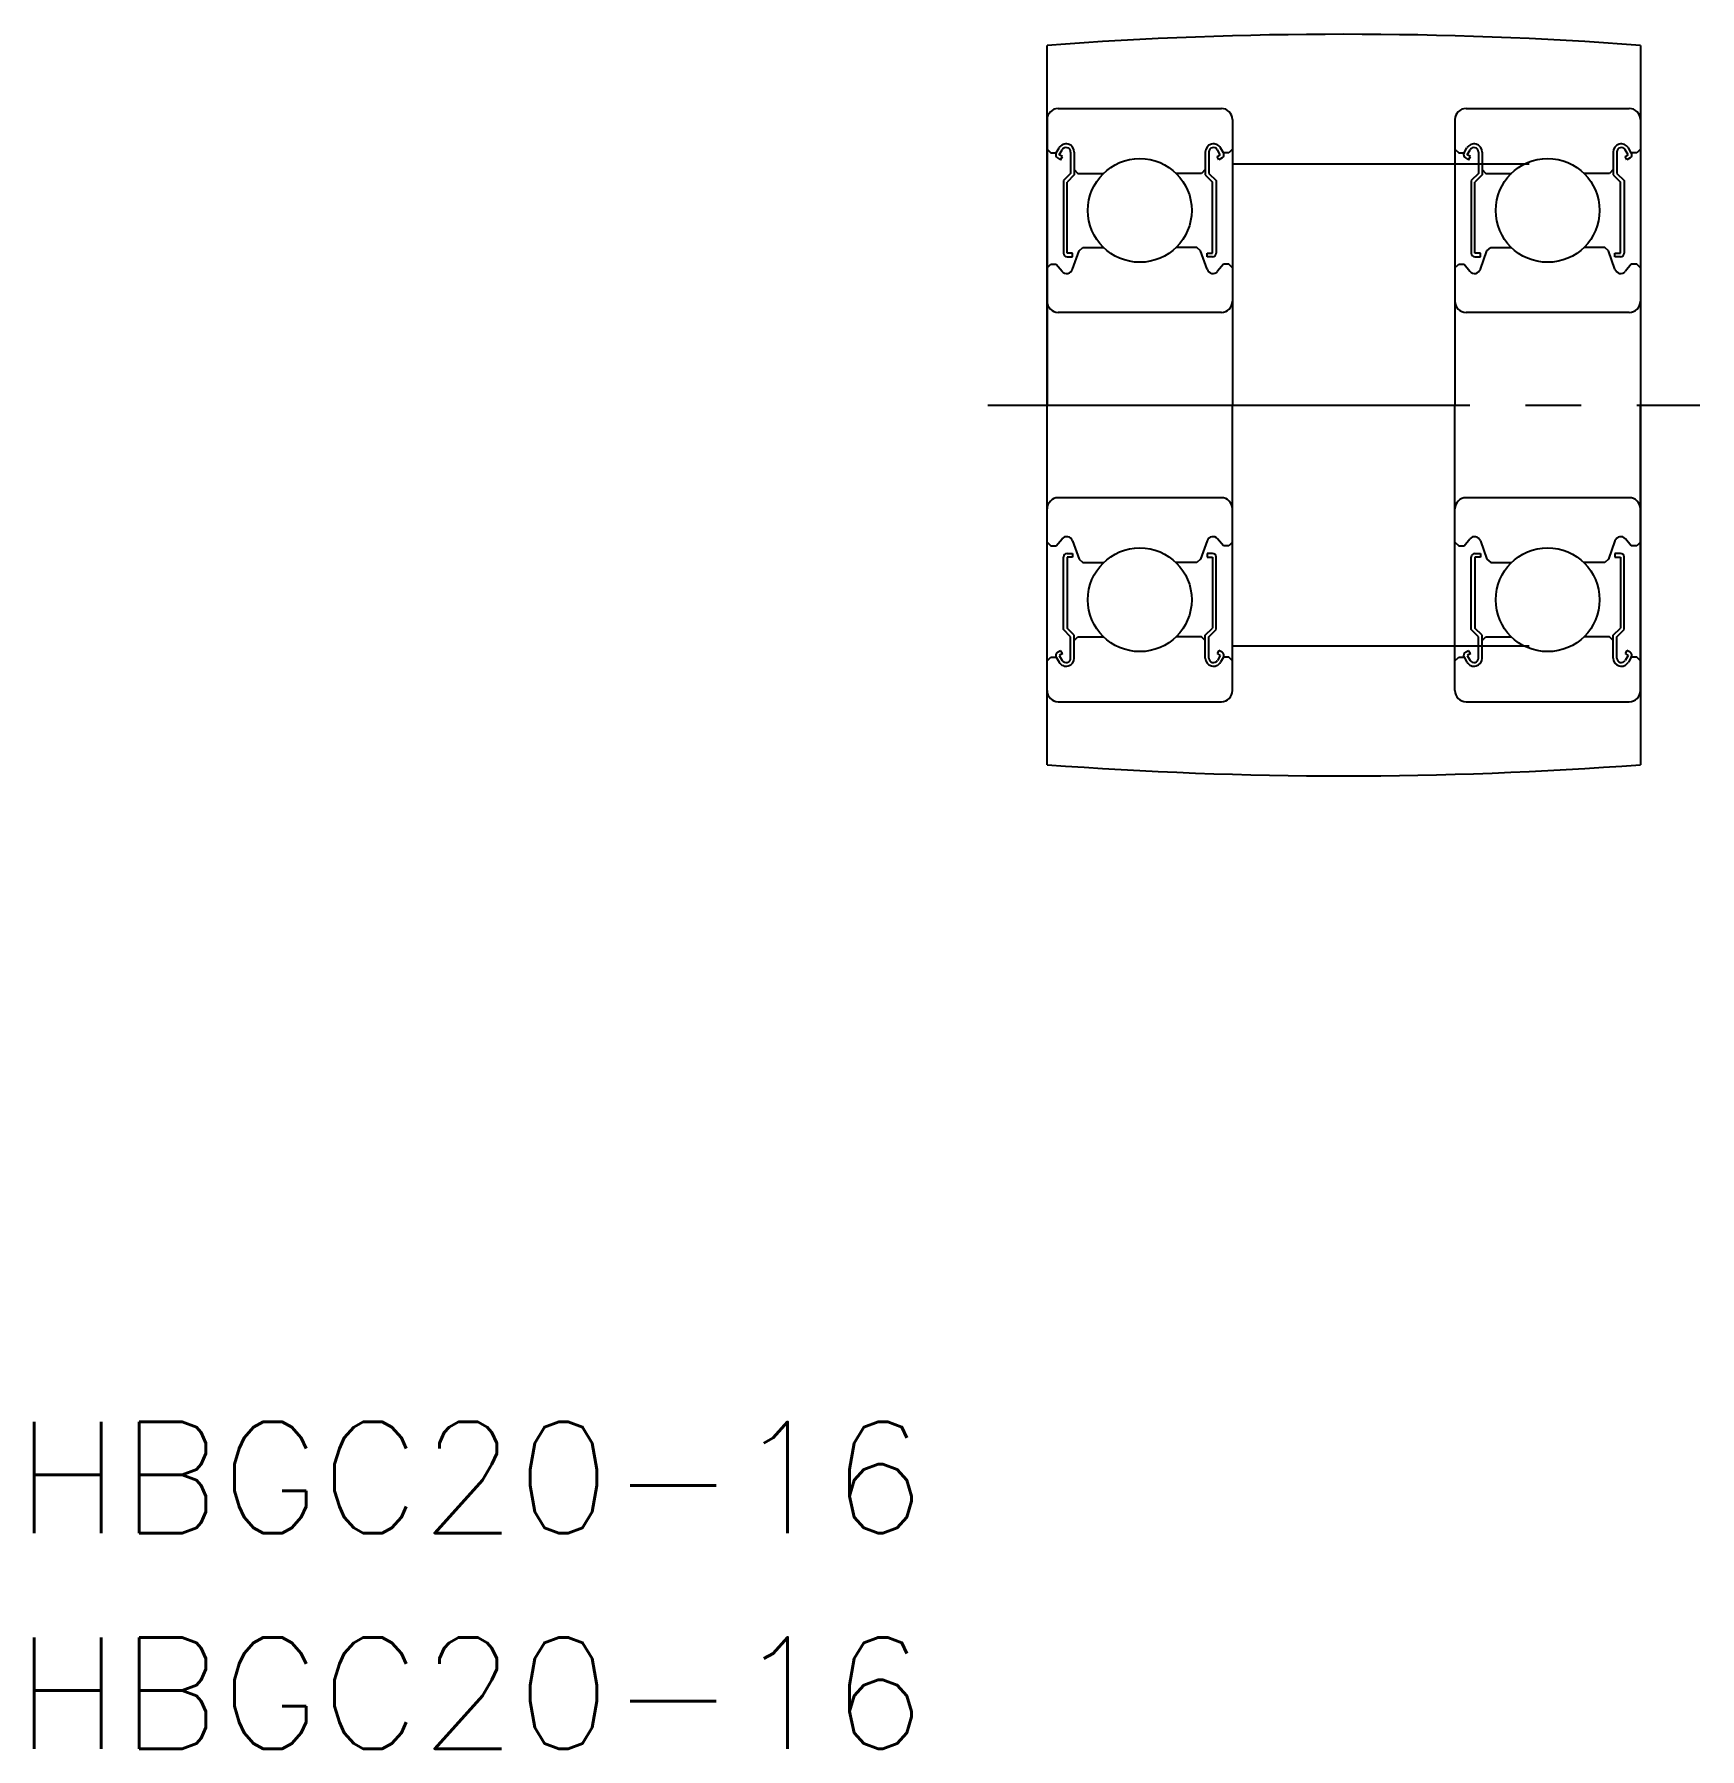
# Model space of a CAD drawing. Extents: x 22.6 to 67.5, y 177.1 to 223.3.
import ezdxf
from ezdxf.enums import TextEntityAlignment as Align

# ---------------------------------------------------------------- set-up
doc = ezdxf.new("R2010")
doc.units = 0
doc.linetypes.add('CENTER', pattern=[17.5, 13, -1.5, 1.5, -1.5])
doc.layers.get('0').update_dxf_attribs({"linetype": 'CONTINUOUS'})
doc.layers.add('CENTER', color=1, linetype='CENTER')
doc.styles.get("Standard").update_dxf_attribs({"font": 'txt.shx', "bigfont": '@extfont2.shx'})

msp = doc.modelspace()

# ---------------------------------------------------------------- linework, layer by layer
at = {"color": 7, "linetype": 'CONTINUOUS'}
for p, q in [((49.893, 209.879), (49.893, 223.039)), ((65.893, 223.039), (65.893, 203.639)), ((49.893, 221.039), (49.893, 213.339)), ((50.193, 221.339), (54.593, 221.339)), ((54.893, 221.039), (54.893, 213.339)), ((60.893, 221.039), (60.893, 213.339)), ((61.193, 221.339), (65.593, 221.339)), ((65.893, 221.039), (65.893, 213.339)), ((49.893, 203.639), (49.893, 220.539)), ((49.893, 220.239), (49.993, 220.139)), ((49.993, 220.139), (50.137, 220.139)), ((50.137, 220.139), (50.217, 220.274)), ((50.222, 220.09), (50.302, 220.225)), ((50.528, 220.164), (50.528, 219.589)), ((50.626, 220.164), (50.626, 219.549)), ((54.16, 220.164), (54.16, 219.549)), ((54.257, 220.164), (54.257, 219.589)), ((54.564, 220.09), (54.484, 220.225)), ((54.648, 220.139), (54.569, 220.274)), ((54.793, 220.139), (54.648, 220.139)), ((54.893, 220.239), (54.793, 220.139)), ((60.893, 220.239), (60.993, 220.139)), ((60.993, 220.139), (61.137, 220.139)), ((61.137, 220.139), (61.217, 220.274)), ((61.222, 220.09), (61.302, 220.225)), ((61.528, 220.164), (61.528, 219.589)), ((61.626, 220.164), (61.626, 219.549)), ((65.16, 220.164), (65.16, 219.549)), ((65.257, 220.164), (65.257, 219.589)), ((65.564, 220.09), (65.484, 220.225)), ((65.648, 220.139), (65.569, 220.274)), ((65.793, 220.139), (65.648, 220.139)), ((65.893, 220.239), (65.793, 220.139)), ((50.173, 220.006), (50.258, 219.957)), ((50.307, 220.041), (50.222, 220.09)), ((50.258, 219.957), (50.307, 220.041)), ((50.626, 219.689), (50.726, 219.589)), ((54.16, 219.689), (54.06, 219.589)), ((54.479, 220.041), (54.564, 220.09)), ((54.528, 219.957), (54.479, 220.041)), ((54.613, 220.006), (54.528, 219.957)), ((62.893, 219.839), (54.893, 219.839)), ((61.173, 220.006), (61.258, 219.957)), ((61.307, 220.041), (61.222, 220.09)), ((61.258, 219.957), (61.307, 220.041)), ((61.626, 219.689), (61.726, 219.589)), ((65.16, 219.689), (65.06, 219.589)), ((65.479, 220.041), (65.564, 220.09)), ((65.528, 219.957), (65.479, 220.041)), ((65.613, 220.006), (65.528, 219.957)), ((50.528, 219.589), (50.333, 219.394)), ((50.333, 219.394), (50.333, 217.437)), ((50.626, 219.549), (50.431, 219.353)), ((50.431, 217.437), (50.431, 219.353)), ((50.726, 219.589), (51.413, 219.589)), ((54.06, 219.589), (53.373, 219.589)), ((54.16, 219.549), (54.355, 219.353)), ((54.257, 219.589), (54.453, 219.394)), ((54.355, 217.437), (54.355, 219.353)), ((54.453, 219.394), (54.453, 217.437)), ((61.528, 219.589), (61.333, 219.394)), ((61.333, 219.394), (61.333, 217.437)), ((61.626, 219.549), (61.431, 219.353)), ((61.431, 217.437), (61.431, 219.353)), ((61.726, 219.589), (62.413, 219.589)), ((65.06, 219.589), (64.373, 219.589)), ((65.16, 219.549), (65.355, 219.353)), ((65.257, 219.589), (65.453, 219.394)), ((65.355, 217.437), (65.355, 219.353)), ((65.453, 219.394), (65.453, 217.437)), ((50.577, 217.437), (50.431, 217.437)), ((50.431, 217.339), (50.577, 217.339)), ((50.577, 217.005), (50.756, 217.495)), ((50.577, 217.339), (50.577, 217.437)), ((50.756, 217.495), (50.856, 217.589)), ((50.856, 217.589), (51.413, 217.589)), ((53.93, 217.589), (53.373, 217.589)), ((54.03, 217.495), (53.93, 217.589)), ((54.208, 217.005), (54.03, 217.495)), ((54.208, 217.437), (54.355, 217.437)), ((54.208, 217.339), (54.208, 217.437)), ((54.355, 217.339), (54.208, 217.339)), ((61.577, 217.437), (61.431, 217.437)), ((61.431, 217.339), (61.577, 217.339)), ((61.577, 217.005), (61.756, 217.495)), ((61.577, 217.339), (61.577, 217.437)), ((61.756, 217.495), (61.856, 217.589)), ((61.856, 217.589), (62.413, 217.589)), ((64.93, 217.589), (64.373, 217.589)), ((65.03, 217.495), (64.93, 217.589)), ((65.208, 217.005), (65.03, 217.495)), ((65.208, 217.339), (65.208, 217.437)), ((65.208, 217.437), (65.355, 217.437)), ((65.355, 217.339), (65.208, 217.339)), ((49.893, 217.039), (49.993, 217.139)), ((49.993, 217.139), (50.137, 217.139)), ((50.137, 217.139), (50.295, 216.947)), ((54.648, 217.139), (54.491, 216.947)), ((54.793, 217.139), (54.648, 217.139)), ((54.893, 217.039), (54.793, 217.139)), ((60.893, 217.039), (60.993, 217.139)), ((60.993, 217.139), (61.137, 217.139)), ((61.137, 217.139), (61.295, 216.947)), ((65.648, 217.139), (65.491, 216.947)), ((65.793, 217.139), (65.648, 217.139)), ((65.893, 217.039), (65.793, 217.139)), ((65.893, 216.799), (65.893, 209.879)), ((54.593, 215.839), (50.193, 215.839)), ((65.593, 215.839), (61.193, 215.839)), ((49.893, 205.639), (49.893, 213.339)), ((54.893, 205.639), (54.893, 213.339)), ((60.893, 205.639), (60.893, 213.339)), ((65.893, 205.639), (65.893, 213.339)), ((54.593, 210.839), (50.193, 210.839)), ((65.593, 210.839), (61.193, 210.839)), ((49.893, 209.639), (49.993, 209.539)), ((49.993, 209.539), (50.137, 209.539)), ((50.137, 209.539), (50.295, 209.732)), ((50.577, 209.674), (50.756, 209.183)), ((54.208, 209.674), (54.03, 209.183)), ((54.648, 209.539), (54.491, 209.732)), ((54.793, 209.539), (54.648, 209.539)), ((54.893, 209.639), (54.793, 209.539)), ((60.893, 209.639), (60.993, 209.539)), ((60.993, 209.539), (61.137, 209.539)), ((61.137, 209.539), (61.295, 209.732)), ((61.577, 209.674), (61.756, 209.183)), ((65.208, 209.674), (65.03, 209.183)), ((65.648, 209.539), (65.491, 209.732)), ((65.793, 209.539), (65.648, 209.539)), ((65.893, 209.639), (65.793, 209.539)), ((50.333, 207.285), (50.333, 209.241)), ((50.431, 209.339), (50.577, 209.339)), ((50.431, 209.241), (50.431, 207.325)), ((50.577, 209.241), (50.431, 209.241)), ((50.577, 209.339), (50.577, 209.241)), ((50.756, 209.183), (50.856, 209.089)), ((50.856, 209.089), (51.413, 209.089)), ((53.93, 209.089), (53.373, 209.089)), ((54.03, 209.183), (53.93, 209.089)), ((54.208, 209.339), (54.208, 209.241)), ((54.355, 209.339), (54.208, 209.339)), ((54.208, 209.241), (54.355, 209.241)), ((54.355, 209.241), (54.355, 207.325)), ((54.453, 207.285), (54.453, 209.241)), ((61.333, 207.285), (61.333, 209.241)), ((61.431, 209.339), (61.577, 209.339)), ((61.577, 209.241), (61.431, 209.241)), ((61.431, 209.241), (61.431, 207.325)), ((61.577, 209.339), (61.577, 209.241)), ((61.756, 209.183), (61.856, 209.089)), ((61.856, 209.089), (62.413, 209.089)), ((64.93, 209.089), (64.373, 209.089)), ((65.03, 209.183), (64.93, 209.089)), ((65.355, 209.339), (65.208, 209.339)), ((65.208, 209.339), (65.208, 209.241)), ((65.208, 209.241), (65.355, 209.241)), ((65.355, 209.241), (65.355, 207.325)), ((65.453, 207.285), (65.453, 209.241)), ((50.528, 207.089), (50.333, 207.285)), ((50.626, 207.13), (50.431, 207.325)), ((54.16, 207.13), (54.355, 207.325)), ((54.257, 207.089), (54.453, 207.285)), ((61.528, 207.089), (61.333, 207.285)), ((61.626, 207.13), (61.431, 207.325)), ((65.16, 207.13), (65.355, 207.325)), ((65.257, 207.089), (65.453, 207.285)), ((50.173, 206.673), (50.258, 206.722)), ((50.258, 206.722), (50.307, 206.637)), ((50.528, 206.514), (50.528, 207.089)), ((50.626, 206.514), (50.626, 207.13)), ((50.626, 206.989), (50.726, 207.089)), ((50.726, 207.089), (51.413, 207.089)), ((54.06, 207.089), (53.373, 207.089)), ((54.16, 206.989), (54.06, 207.089)), ((54.16, 206.514), (54.16, 207.13)), ((54.257, 206.514), (54.257, 207.089)), ((54.528, 206.722), (54.479, 206.637)), ((54.613, 206.673), (54.528, 206.722)), ((62.893, 206.839), (54.893, 206.839)), ((61.173, 206.673), (61.258, 206.722)), ((61.258, 206.722), (61.307, 206.637)), ((61.528, 206.514), (61.528, 207.089)), ((61.626, 206.514), (61.626, 207.13)), ((61.626, 206.989), (61.726, 207.089)), ((61.726, 207.089), (62.413, 207.089)), ((65.06, 207.089), (64.373, 207.089)), ((65.16, 206.989), (65.06, 207.089)), ((65.16, 206.514), (65.16, 207.13)), ((65.257, 206.514), (65.257, 207.089)), ((65.528, 206.722), (65.479, 206.637)), ((65.613, 206.673), (65.528, 206.722)), ((49.893, 206.439), (49.993, 206.539)), ((49.993, 206.539), (50.137, 206.539)), ((50.137, 206.539), (50.217, 206.404)), ((50.307, 206.637), (50.222, 206.588)), ((50.222, 206.588), (50.302, 206.453)), ((54.479, 206.637), (54.564, 206.588)), ((54.564, 206.588), (54.484, 206.453)), ((54.648, 206.539), (54.569, 206.404)), ((54.793, 206.539), (54.648, 206.539)), ((54.893, 206.439), (54.793, 206.539)), ((60.893, 206.439), (60.993, 206.539)), ((60.993, 206.539), (61.137, 206.539)), ((61.137, 206.539), (61.217, 206.404)), ((61.307, 206.637), (61.222, 206.588)), ((61.222, 206.588), (61.302, 206.453)), ((65.479, 206.637), (65.564, 206.588)), ((65.564, 206.588), (65.484, 206.453)), ((65.648, 206.539), (65.569, 206.404)), ((65.793, 206.539), (65.648, 206.539)), ((65.893, 206.439), (65.793, 206.539)), ((50.193, 205.339), (54.593, 205.339)), ((61.193, 205.339), (65.593, 205.339))]:
    msp.add_line(p, q, dxfattribs=at)
for centre in [(52.393, 218.589), (63.393, 218.589), (52.393, 208.089), (63.393, 208.089)]:
    msp.add_circle(centre, 1.4, dxfattribs=at)
for centre, radius, start, end in [((57.893, 116.522), 106.817, 85.70483, 94.29517), ((50.193, 221.039), 0.3, 90, 180), ((54.593, 221.039), 0.3, 0, 90), ((61.193, 221.039), 0.3, 90, 180), ((65.593, 221.039), 0.3, 0, 90), ((50.222, 220.09), 0.0978, 150.0138, 239.9963), ((50.407, 220.164), 0.219, 0, 150.0003), ((50.407, 220.164), 0.121, 0, 150.0001), ((54.379, 220.164), 0.219, 29.9997, 180), ((54.379, 220.164), 0.121, 29.9999, 180), ((54.564, 220.09), 0.0978, 300.0037, 29.9862), ((61.222, 220.09), 0.0978, 150.0138, 239.9963), ((61.407, 220.164), 0.219, 0, 150.0003), ((61.407, 220.164), 0.121, 0, 150.0001), ((65.379, 220.164), 0.219, 29.9997, 180), ((65.379, 220.164), 0.121, 29.9999, 180), ((65.564, 220.09), 0.0978, 300.0037, 29.9862), ((50.431, 217.437), 0.0978, 180.0001, 270), ((54.355, 217.437), 0.0978, 270, 359.9999), ((61.431, 217.437), 0.0978, 180.0001, 270), ((65.355, 217.437), 0.0978, 270, 359.9999), ((50.42, 217.052), 0.164, 220.0001, 343.1529), ((54.365, 217.052), 0.164, 196.8471, 319.9999), ((61.42, 217.052), 0.164, 220.0001, 343.1529), ((65.365, 217.052), 0.164, 196.8471, 319.9999), ((50.193, 216.139), 0.3, 180, 270), ((54.593, 216.139), 0.3, 270, 0), ((61.193, 216.139), 0.3, 180, 270), ((65.593, 216.139), 0.3, 270, 0), ((50.193, 210.539), 0.3, 90, 180), ((54.593, 210.539), 0.3, 0, 90), ((61.193, 210.539), 0.3, 90, 180), ((65.593, 210.539), 0.3, 0, 90), ((50.42, 209.626), 0.164, 16.8471, 139.9999), ((54.365, 209.626), 0.164, 40.0001, 163.1529), ((61.42, 209.626), 0.164, 16.8471, 139.9999), ((65.365, 209.626), 0.164, 40.0001, 163.1529), ((50.431, 209.241), 0.0978, 90, 179.9999), ((54.355, 209.241), 0.0978, 0.0001, 90), ((61.431, 209.241), 0.0978, 90, 179.9999), ((65.355, 209.241), 0.0978, 0.0001, 90), ((50.222, 206.588), 0.0978, 120.0037, 209.9862), ((50.407, 206.514), 0.219, 209.9997, 0), ((50.407, 206.514), 0.121, 209.9999, 0), ((54.379, 206.514), 0.219, 180, 330.0003), ((54.379, 206.514), 0.121, 180, 330.0001), ((54.564, 206.588), 0.0978, 330.0138, 59.9963), ((61.222, 206.588), 0.0978, 120.0037, 209.9862), ((61.407, 206.514), 0.219, 209.9997, 0), ((61.407, 206.514), 0.121, 209.9999, 0), ((65.379, 206.514), 0.219, 180, 330.0003), ((65.379, 206.514), 0.121, 180, 330.0001), ((65.564, 206.588), 0.0978, 330.0138, 59.9963), ((50.193, 205.639), 0.3, 180, 270), ((54.593, 205.639), 0.3, 270, 0), ((61.193, 205.639), 0.3, 180, 270), ((65.593, 205.639), 0.3, 270, 0), ((57.893, 310.156), 106.817, 265.70483, 274.29517)]:
    msp.add_arc(centre, radius, start, end, dxfattribs=at)
at = {"layer": 'CENTER', "color": 1, "linetype": 'CENTER'}
msp.add_line((48.293, 213.339), (67.493, 213.339), dxfattribs=at)

# ---------------------------------------------------------------- texts
at = {"color": 7, "linetype": 'CONTINUOUS'}
for p in [(22.065, 184.416), (22.065, 178.601)]:
    msp.add_text('HBGC20-16', height=3, dxfattribs=at).set_placement(p, align=Align.MIDDLE_LEFT)

doc.saveas('drawing.dxf')
